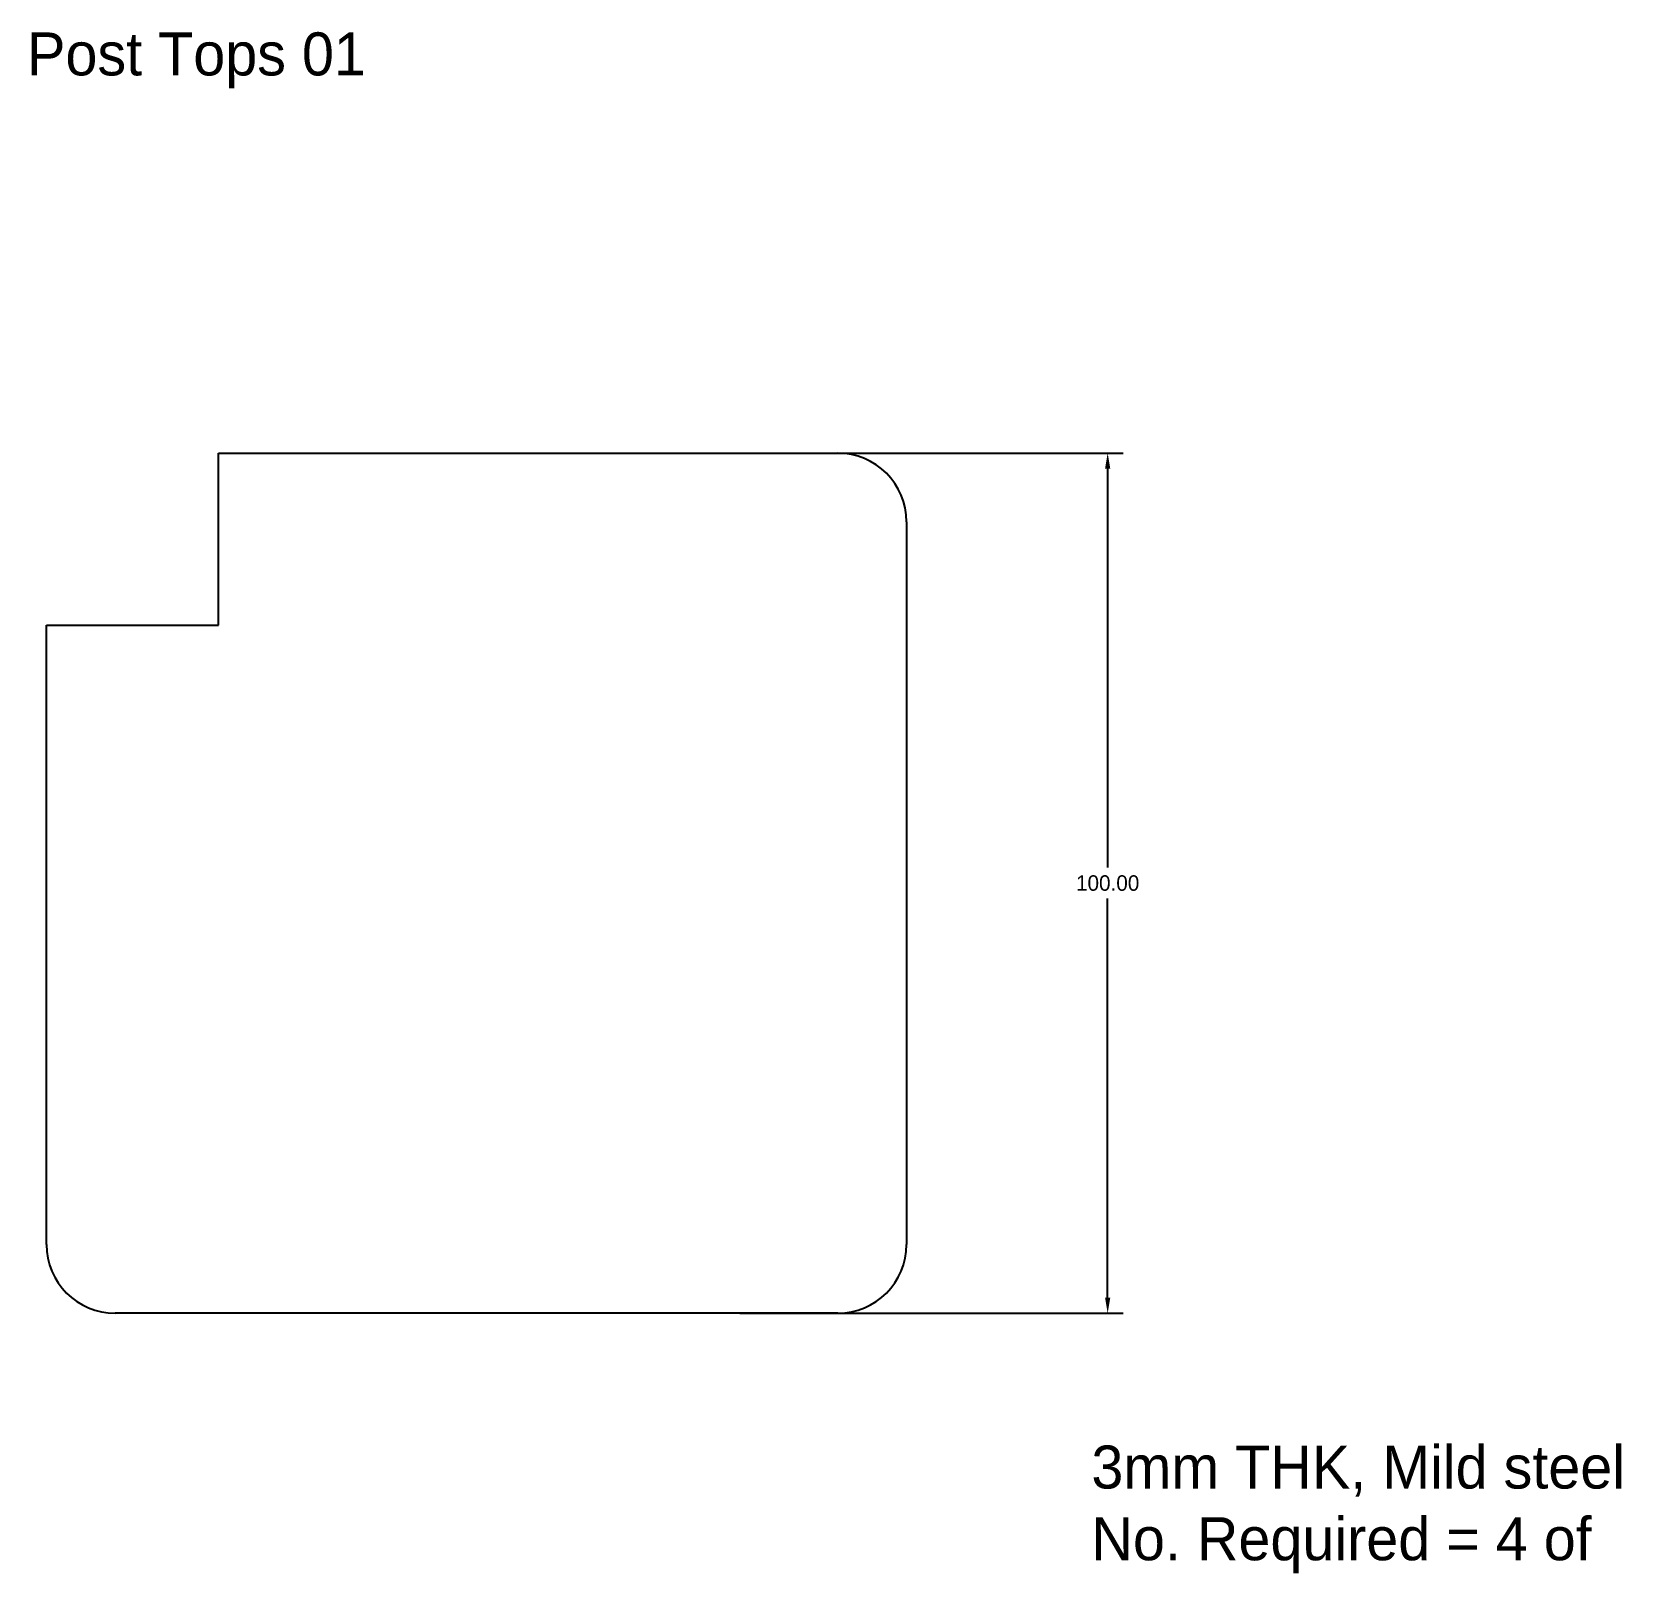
# Model space of a CAD drawing. Header units: inches. Extents: x -70 to 115, y -169 to 10.
import ezdxf

# ---------------------------------------------------------------- set-up
doc = ezdxf.new("R2010")
doc.units = ezdxf.units.IN
doc.header["$MEASUREMENT"] = 0
doc.dimstyles.get("Standard").update_dxf_attribs({"dimscale": 10, "dimtxt": 0.18, "dimasz": 0.18, "dimexe": 0.18, "dimexo": 0.0625, "dimgap": 0.09, "dimtad": 0, "dimtih": 1, "dimtoh": 1, "dimzin": 0, "dimdsep": 46, "dimtxsty": 'Standard', "dimcen": 0.09, "dimadec": 0, "dimazin": 0, "dimtfac": 1, "dimtofl": 0, "dimtmove": 0, "dimatfit": 3, "dimfxl": 1, "dimtolj": 1, "dimtzin": 0, "dimarcsym": 0})

# ---------------------------------------------------------------- blocks, each defined once
blk = doc.blocks.new('*D23')
at = {"color": 0, "lineweight": -2}
for p, q in [((12.62, -38.95), (56.83, -38.95)), ((55.03, -40.75), (55.03, -87.15)), ((55.03, -137.15), (55.03, -90.75)), ((12.25, -138.95), (56.83, -138.95))]:
    blk.add_line(p, q, dxfattribs=at)
at = {"color": 0}
for points in [[(54.73, -40.75), (55.33, -40.75), (55.03, -38.95)], [(54.73, -137.15), (55.33, -137.15), (55.03, -138.95)]]:
    blk.add_solid(points, dxfattribs=at)
at = {"layer": 'Defpoints', "color": 0}
for p in [(11.99, -38.95), (11.62, -138.95), (55.03, -138.95)]:
    blk.add_point(p, dxfattribs=at)
at = {"color": 0, "insert": (55.03, -88.95), "char_height": 1.8, "attachment_point": 5}
blk.add_mtext('\\A1;100.00', dxfattribs=at)

msp = doc.modelspace()

# ---------------------------------------------------------------- linework, layer by layer
for p, q in [((-48.348, -38.947), (23.652, -38.947)), ((-48.348, -58.947), (-48.348, -38.947)), ((31.652, -46.947), (31.652, -130.947)), ((-68.348, -130.947), (-68.348, -58.947)), ((-68.348, -58.947), (-48.348, -58.947)), ((23.652, -138.947), (-60.348, -138.947))]:
    msp.add_line(p, q)
for centre, start, end in [((23.652, -46.947), 0, 90), ((-60.348, -130.947), 180, 270), ((23.652, -130.947), 270, 0)]:
    msp.add_arc(centre, 8, start, end)

# ---------------------------------------------------------------- texts
at = {"char_height": 5, "attachment_point": 1}
for s, insert, width in [('Post Tops 01', (-70.6, 9.954), 165.63835), ('\\P3mm THK, Mild steel\\PNo. Required = 4 of', (53.139, -146), 195.17549)]:
    msp.add_mtext(s, dxfattribs=dict(at, insert=insert, width=width))

# ---------------------------------------------------------------- dimensions: what is measured, and where the dimension line sits
at = {"color": 5}
dim = msp.add_linear_dim(base=(55.027, -138.947), p1=(11.991, -38.947), p2=(11.623, -138.947), angle=90, dimstyle='Standard', dxfattribs=at)
dim.commit()
dim.dimension.update_dxf_attribs({"geometry": '*D23', "text_midpoint": (55.027, -88.947)})

doc.saveas('drawing.dxf')
